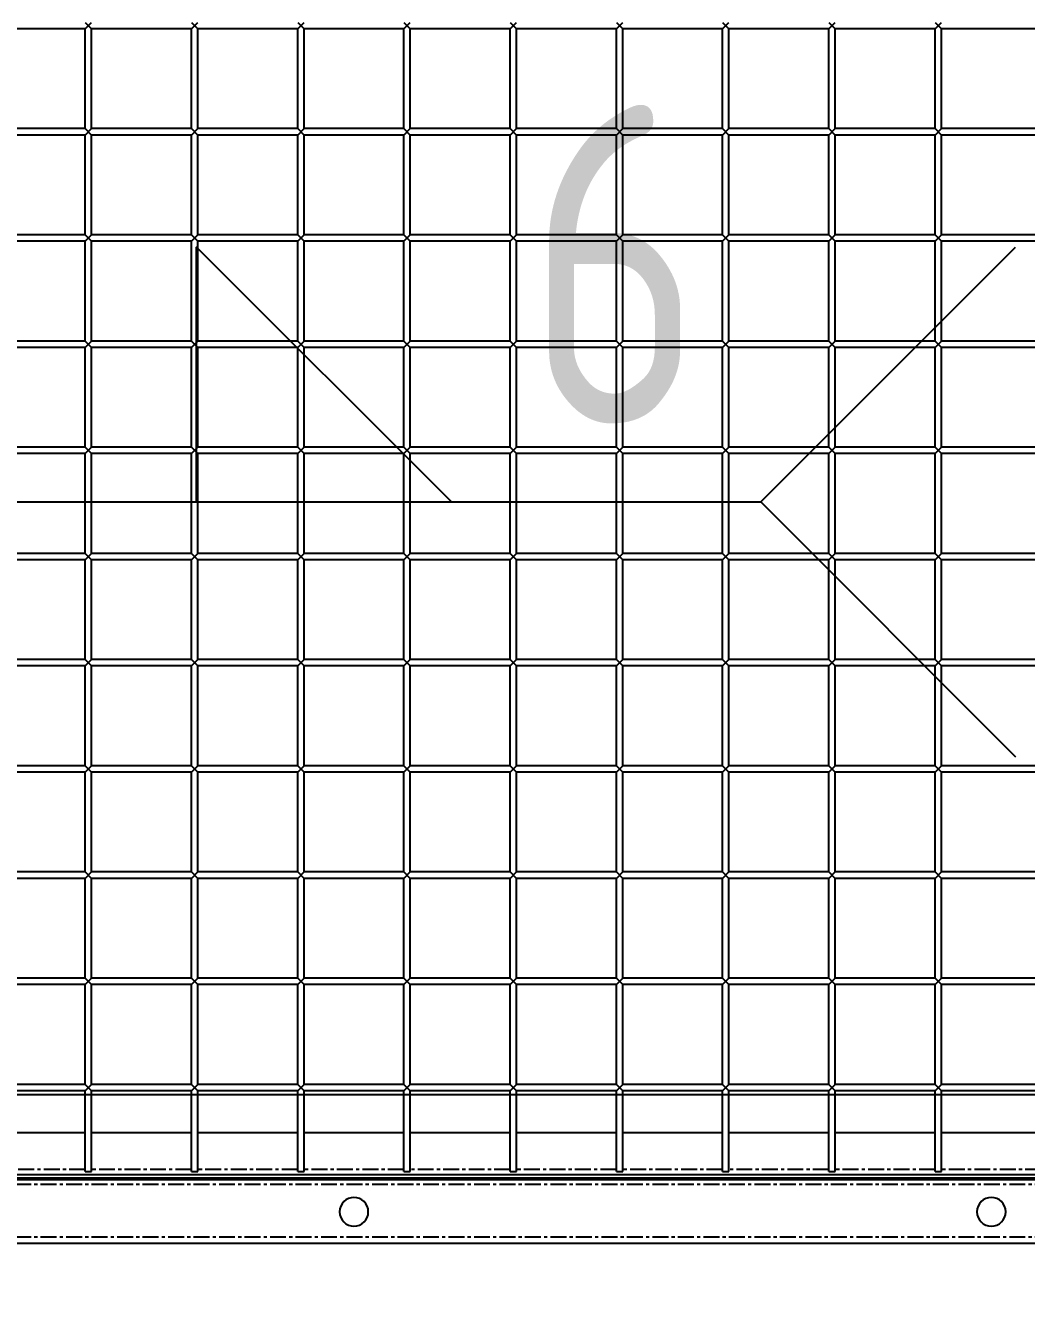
# Model space of a CAD drawing. Header units: millimetres. Extents: x -198529 to 244266, y -64 to 158464.
# Drawn here: x -169563 to -169092, y 96363 to 96967 of the extents above; entities that cross this region are included whole.
import ezdxf

# ---------------------------------------------------------------- set-up
doc = ezdxf.new("R2010")
doc.units = ezdxf.units.MM
doc.linetypes.add('CENTER', pattern=[12, 7.5, -1.5, 1.5, -1.5])
for name, color, linetype in [('0-DCC', 30, 'Continuous'), ('0-DCC-STRUC', 180, 'Continuous'), ('0-DCC-STRUC-T', 4, 'Continuous')]:
    doc.layers.add(name, color=color, linetype=linetype)
doc.styles.add('EDRI-COM', font='tssdeng.shx', dxfattribs={"width": 0.8, "bigfont": 'hztxt.shx'})

# ---------------------------------------------------------------- blocks, each defined once
blk = doc.blocks.new('DCC2850x1800(右)')
at = {"color": 0, "linetype": 'Continuous'}
for p, q in [((64892.5, -73903.48), (64889.5, -73906.48)), ((64892.5, -73906.48), (64889.5, -73903.48)), ((64942.5, -73903.48), (64939.5, -73906.48)), ((64942.5, -73906.48), (64939.5, -73903.48)), ((64992.5, -73903.48), (64989.5, -73906.48)), ((64992.5, -73906.48), (64989.5, -73903.48)), ((65042.5, -73903.48), (65039.5, -73906.48)), ((65042.5, -73906.48), (65039.5, -73903.48)), ((65092.5, -73903.48), (65089.5, -73906.48)), ((65092.5, -73906.48), (65089.5, -73903.48)), ((65142.5, -73903.48), (65139.5, -73906.48)), ((65142.5, -73906.48), (65139.5, -73903.48)), ((65192.5, -73903.48), (65189.5, -73906.48)), ((65192.5, -73906.48), (65189.5, -73903.48)), ((65242.5, -73903.48), (65239.5, -73906.48)), ((65242.5, -73906.48), (65239.5, -73903.48)), ((65292.5, -73903.48), (65289.5, -73906.48)), ((65292.5, -73906.48), (65289.5, -73903.48)), ((64842.5, -73906.48), (64889.5, -73906.48)), ((64889.5, -73953.48), (64889.5, -73906.48)), ((64892.5, -73953.48), (64892.5, -73906.48)), ((64892.5, -73906.48), (64939.5, -73906.48)), ((64939.5, -73953.48), (64939.5, -73906.48)), ((64942.5, -73953.48), (64942.5, -73906.48)), ((64942.5, -73906.48), (64989.5, -73906.48)), ((64989.5, -73953.48), (64989.5, -73906.48)), ((64992.5, -73953.48), (64992.5, -73906.48)), ((64992.5, -73906.48), (65039.5, -73906.48)), ((65039.5, -73953.48), (65039.5, -73906.48)), ((65042.5, -73953.48), (65042.5, -73906.48)), ((65042.5, -73906.48), (65089.5, -73906.48)), ((65089.5, -73953.48), (65089.5, -73906.48)), ((65092.5, -73953.48), (65092.5, -73906.48)), ((65092.5, -73906.48), (65139.5, -73906.48)), ((65139.5, -73953.48), (65139.5, -73906.48)), ((65142.5, -73953.48), (65142.5, -73906.48)), ((65142.5, -73906.48), (65189.5, -73906.48)), ((65189.5, -73953.48), (65189.5, -73906.48)), ((65192.5, -73953.48), (65192.5, -73906.48)), ((65192.5, -73906.48), (65239.5, -73906.48)), ((65239.5, -73953.48), (65239.5, -73906.48)), ((65242.5, -73953.48), (65242.5, -73906.48)), ((65242.5, -73906.48), (65289.5, -73906.48)), ((65289.5, -73953.48), (65289.5, -73906.48)), ((65292.5, -73953.48), (65292.5, -73906.48)), ((65292.5, -73906.48), (65339.5, -73906.48)), ((64842.5, -73953.48), (64889.5, -73953.48)), ((64842.5, -73956.48), (64889.5, -73956.48)), ((64892.5, -73953.48), (64889.5, -73956.48)), ((64892.5, -73956.48), (64889.5, -73953.48)), ((64889.5, -74003.48), (64889.5, -73956.48)), ((64892.5, -73953.48), (64939.5, -73953.48)), ((64892.5, -74003.48), (64892.5, -73956.48)), ((64892.5, -73956.48), (64939.5, -73956.48)), ((64942.5, -73953.48), (64939.5, -73956.48)), ((64942.5, -73956.48), (64939.5, -73953.48)), ((64939.5, -74003.48), (64939.5, -73956.48)), ((64942.5, -73953.48), (64989.5, -73953.48)), ((64942.5, -74003.48), (64942.5, -73956.48)), ((64942.5, -73956.48), (64989.5, -73956.48)), ((64992.5, -73953.48), (64989.5, -73956.48)), ((64992.5, -73956.48), (64989.5, -73953.48)), ((64989.5, -74003.48), (64989.5, -73956.48)), ((64992.5, -73953.48), (65039.5, -73953.48)), ((64992.5, -74003.48), (64992.5, -73956.48)), ((64992.5, -73956.48), (65039.5, -73956.48)), ((65042.5, -73953.48), (65039.5, -73956.48)), ((65042.5, -73956.48), (65039.5, -73953.48)), ((65039.5, -74003.48), (65039.5, -73956.48)), ((65042.5, -73953.48), (65089.5, -73953.48)), ((65042.5, -74003.48), (65042.5, -73956.48)), ((65042.5, -73956.48), (65089.5, -73956.48)), ((65092.5, -73953.48), (65089.5, -73956.48)), ((65092.5, -73956.48), (65089.5, -73953.48)), ((65089.5, -74003.48), (65089.5, -73956.48)), ((65092.5, -73953.48), (65139.5, -73953.48)), ((65092.5, -74003.48), (65092.5, -73956.48)), ((65092.5, -73956.48), (65139.5, -73956.48)), ((65142.5, -73953.48), (65139.5, -73956.48)), ((65142.5, -73956.48), (65139.5, -73953.48)), ((65139.5, -74003.48), (65139.5, -73956.48)), ((65142.5, -73953.48), (65189.5, -73953.48)), ((65142.5, -74003.48), (65142.5, -73956.48)), ((65142.5, -73956.48), (65189.5, -73956.48)), ((65192.5, -73953.48), (65189.5, -73956.48)), ((65192.5, -73956.48), (65189.5, -73953.48)), ((65189.5, -74003.48), (65189.5, -73956.48)), ((65192.5, -73953.48), (65239.5, -73953.48)), ((65192.5, -74003.48), (65192.5, -73956.48)), ((65192.5, -73956.48), (65239.5, -73956.48)), ((65242.5, -73953.48), (65239.5, -73956.48)), ((65242.5, -73956.48), (65239.5, -73953.48)), ((65239.5, -74003.48), (65239.5, -73956.48)), ((65242.5, -73953.48), (65289.5, -73953.48)), ((65242.5, -74003.48), (65242.5, -73956.48)), ((65242.5, -73956.48), (65289.5, -73956.48)), ((65292.5, -73953.48), (65289.5, -73956.48)), ((65292.5, -73956.48), (65289.5, -73953.48)), ((65289.5, -74003.48), (65289.5, -73956.48)), ((65292.5, -73953.48), (65339.5, -73953.48)), ((65292.5, -74003.48), (65292.5, -73956.48)), ((65292.5, -73956.48), (65339.5, -73956.48)), ((64842.5, -74003.48), (64889.5, -74003.48)), ((64842.5, -74006.48), (64889.5, -74006.48)), ((64892.5, -74003.48), (64889.5, -74006.48)), ((64892.5, -74006.48), (64889.5, -74003.48)), ((64889.5, -74053.48), (64889.5, -74006.48)), ((64892.5, -74003.48), (64939.5, -74003.48)), ((64892.5, -74053.48), (64892.5, -74006.48)), ((64892.5, -74006.48), (64939.5, -74006.48)), ((64942.5, -74003.48), (64939.5, -74006.48)), ((64942.5, -74006.48), (64939.5, -74003.48)), ((64939.5, -74053.48), (64939.5, -74006.48)), ((64942.5, -74003.48), (64989.5, -74003.48)), ((64942.5, -74053.48), (64942.5, -74006.48)), ((64942.5, -74006.48), (64989.5, -74006.48)), ((64992.5, -74003.48), (64989.5, -74006.48)), ((64992.5, -74006.48), (64989.5, -74003.48)), ((64989.5, -74053.48), (64989.5, -74006.48)), ((64992.5, -74003.48), (65039.5, -74003.48)), ((64992.5, -74053.48), (64992.5, -74006.48)), ((64992.5, -74006.48), (65039.5, -74006.48)), ((65042.5, -74003.48), (65039.5, -74006.48)), ((65042.5, -74006.48), (65039.5, -74003.48)), ((65039.5, -74053.48), (65039.5, -74006.48)), ((65042.5, -74003.48), (65089.5, -74003.48)), ((65042.5, -74053.48), (65042.5, -74006.48)), ((65042.5, -74006.48), (65089.5, -74006.48)), ((65092.5, -74003.48), (65089.5, -74006.48)), ((65092.5, -74006.48), (65089.5, -74003.48)), ((65089.5, -74053.48), (65089.5, -74006.48)), ((65092.5, -74003.48), (65139.5, -74003.48)), ((65092.5, -74053.48), (65092.5, -74006.48)), ((65092.5, -74006.48), (65139.5, -74006.48)), ((65142.5, -74003.48), (65139.5, -74006.48)), ((65142.5, -74006.48), (65139.5, -74003.48)), ((65139.5, -74053.48), (65139.5, -74006.48)), ((65142.5, -74003.48), (65189.5, -74003.48)), ((65142.5, -74053.48), (65142.5, -74006.48)), ((65142.5, -74006.48), (65189.5, -74006.48)), ((65192.5, -74003.48), (65189.5, -74006.48)), ((65192.5, -74006.48), (65189.5, -74003.48)), ((65189.5, -74053.48), (65189.5, -74006.48)), ((65192.5, -74003.48), (65239.5, -74003.48)), ((65192.5, -74053.48), (65192.5, -74006.48)), ((65192.5, -74006.48), (65239.5, -74006.48)), ((65242.5, -74003.48), (65239.5, -74006.48)), ((65242.5, -74006.48), (65239.5, -74003.48)), ((65239.5, -74053.48), (65239.5, -74006.48)), ((65242.5, -74003.48), (65289.5, -74003.48)), ((65242.5, -74053.48), (65242.5, -74006.48)), ((65242.5, -74006.48), (65289.5, -74006.48)), ((65292.5, -74003.48), (65289.5, -74006.48)), ((65292.5, -74006.48), (65289.5, -74003.48)), ((65289.5, -74053.48), (65289.5, -74006.48)), ((65292.5, -74003.48), (65339.5, -74003.48)), ((65292.5, -74053.48), (65292.5, -74006.48)), ((65292.5, -74006.48), (65339.5, -74006.48)), ((64842.5, -74053.48), (64889.5, -74053.48)), ((64892.5, -74053.48), (64889.5, -74056.48)), ((64892.5, -74056.48), (64889.5, -74053.48)), ((64892.5, -74053.48), (64939.5, -74053.48)), ((64942.5, -74053.48), (64939.5, -74056.48)), ((64942.5, -74056.48), (64939.5, -74053.48)), ((64942.5, -74053.48), (64989.5, -74053.48)), ((64992.5, -74053.48), (64989.5, -74056.48)), ((64992.5, -74056.48), (64989.5, -74053.48)), ((64992.5, -74053.48), (65039.5, -74053.48)), ((65042.5, -74053.48), (65039.5, -74056.48)), ((65042.5, -74056.48), (65039.5, -74053.48)), ((65042.5, -74053.48), (65089.5, -74053.48)), ((65092.5, -74053.48), (65089.5, -74056.48)), ((65092.5, -74056.48), (65089.5, -74053.48)), ((65092.5, -74053.48), (65139.5, -74053.48)), ((65142.5, -74053.48), (65139.5, -74056.48)), ((65142.5, -74056.48), (65139.5, -74053.48)), ((65142.5, -74053.48), (65189.5, -74053.48)), ((65192.5, -74053.48), (65189.5, -74056.48)), ((65192.5, -74056.48), (65189.5, -74053.48)), ((65192.5, -74053.48), (65239.5, -74053.48)), ((65242.5, -74053.48), (65239.5, -74056.48)), ((65242.5, -74056.48), (65239.5, -74053.48)), ((65242.5, -74053.48), (65289.5, -74053.48)), ((65292.5, -74053.48), (65289.5, -74056.48)), ((65292.5, -74056.48), (65289.5, -74053.48)), ((65292.5, -74053.48), (65339.5, -74053.48)), ((64842.5, -74056.48), (64889.5, -74056.48)), ((64889.5, -74103.48), (64889.5, -74056.48)), ((64892.5, -74103.48), (64892.5, -74056.48)), ((64892.5, -74056.48), (64939.5, -74056.48)), ((64939.5, -74103.48), (64939.5, -74056.48)), ((64942.5, -74103.48), (64942.5, -74056.48)), ((64942.5, -74056.48), (64989.5, -74056.48)), ((64989.5, -74103.48), (64989.5, -74056.48)), ((64992.5, -74103.48), (64992.5, -74056.48)), ((64992.5, -74056.48), (65039.5, -74056.48)), ((65039.5, -74103.48), (65039.5, -74056.48)), ((65042.5, -74103.48), (65042.5, -74056.48)), ((65042.5, -74056.48), (65089.5, -74056.48)), ((65089.5, -74103.48), (65089.5, -74056.48)), ((65092.5, -74103.48), (65092.5, -74056.48)), ((65092.5, -74056.48), (65139.5, -74056.48)), ((65139.5, -74103.48), (65139.5, -74056.48)), ((65142.5, -74103.48), (65142.5, -74056.48)), ((65142.5, -74056.48), (65189.5, -74056.48)), ((65189.5, -74103.48), (65189.5, -74056.48)), ((65192.5, -74103.48), (65192.5, -74056.48)), ((65192.5, -74056.48), (65239.5, -74056.48)), ((65239.5, -74103.48), (65239.5, -74056.48)), ((65242.5, -74103.48), (65242.5, -74056.48)), ((65242.5, -74056.48), (65289.5, -74056.48)), ((65289.5, -74103.48), (65289.5, -74056.48)), ((65292.5, -74103.48), (65292.5, -74056.48)), ((65292.5, -74056.48), (65339.5, -74056.48)), ((64842.5, -74103.48), (64889.5, -74103.48)), ((64892.5, -74103.48), (64889.5, -74106.48)), ((64892.5, -74106.48), (64889.5, -74103.48)), ((64892.5, -74103.48), (64939.5, -74103.48)), ((64942.5, -74103.48), (64939.5, -74106.48)), ((64942.5, -74106.48), (64939.5, -74103.48)), ((64942.5, -74103.48), (64989.5, -74103.48)), ((64992.5, -74103.48), (64989.5, -74106.48)), ((64992.5, -74106.48), (64989.5, -74103.48)), ((64992.5, -74103.48), (65039.5, -74103.48)), ((65042.5, -74103.48), (65039.5, -74106.48)), ((65042.5, -74106.48), (65039.5, -74103.48)), ((65042.5, -74103.48), (65089.5, -74103.48)), ((65092.5, -74103.48), (65089.5, -74106.48)), ((65092.5, -74106.48), (65089.5, -74103.48)), ((65092.5, -74103.48), (65139.5, -74103.48)), ((65142.5, -74103.48), (65139.5, -74106.48)), ((65142.5, -74106.48), (65139.5, -74103.48)), ((65142.5, -74103.48), (65189.5, -74103.48)), ((65192.5, -74103.48), (65189.5, -74106.48)), ((65192.5, -74106.48), (65189.5, -74103.48)), ((65192.5, -74103.48), (65239.5, -74103.48)), ((65242.5, -74103.48), (65239.5, -74106.48)), ((65242.5, -74106.48), (65239.5, -74103.48)), ((65242.5, -74103.48), (65289.5, -74103.48)), ((65292.5, -74103.48), (65289.5, -74106.48)), ((65292.5, -74106.48), (65289.5, -74103.48)), ((65292.5, -74103.48), (65339.5, -74103.48)), ((64842.5, -74106.48), (64889.5, -74106.48)), ((64889.5, -74153.48), (64889.5, -74106.48)), ((64892.5, -74153.48), (64892.5, -74106.48)), ((64892.5, -74106.48), (64939.5, -74106.48)), ((64939.5, -74153.48), (64939.5, -74106.48)), ((64942.5, -74153.48), (64942.5, -74106.48)), ((64942.5, -74106.48), (64989.5, -74106.48)), ((64989.5, -74153.48), (64989.5, -74106.48)), ((64992.5, -74153.48), (64992.5, -74106.48)), ((64992.5, -74106.48), (65039.5, -74106.48)), ((65039.5, -74153.48), (65039.5, -74106.48)), ((65042.5, -74153.48), (65042.5, -74106.48)), ((65042.5, -74106.48), (65089.5, -74106.48)), ((65089.5, -74153.48), (65089.5, -74106.48)), ((65092.5, -74153.48), (65092.5, -74106.48)), ((65092.5, -74106.48), (65139.5, -74106.48)), ((65139.5, -74153.48), (65139.5, -74106.48)), ((65142.5, -74153.48), (65142.5, -74106.48)), ((65142.5, -74106.48), (65189.5, -74106.48)), ((65189.5, -74153.48), (65189.5, -74106.48)), ((65192.5, -74153.48), (65192.5, -74106.48)), ((65192.5, -74106.48), (65239.5, -74106.48)), ((65239.5, -74153.48), (65239.5, -74106.48)), ((65242.5, -74153.48), (65242.5, -74106.48)), ((65242.5, -74106.48), (65289.5, -74106.48)), ((65289.5, -74153.48), (65289.5, -74106.48)), ((65292.5, -74153.48), (65292.5, -74106.48)), ((65292.5, -74106.48), (65339.5, -74106.48)), ((64842.5, -74153.48), (64889.5, -74153.48)), ((64842.5, -74156.48), (64889.5, -74156.48)), ((64892.5, -74153.48), (64889.5, -74156.48)), ((64892.5, -74156.48), (64889.5, -74153.48)), ((64889.5, -74203.48), (64889.5, -74156.48)), ((64892.5, -74153.48), (64939.5, -74153.48)), ((64892.5, -74203.48), (64892.5, -74156.48)), ((64892.5, -74156.48), (64939.5, -74156.48)), ((64942.5, -74153.48), (64939.5, -74156.48)), ((64942.5, -74156.48), (64939.5, -74153.48)), ((64939.5, -74203.48), (64939.5, -74156.48)), ((64942.5, -74153.48), (64989.5, -74153.48)), ((64942.5, -74203.48), (64942.5, -74156.48)), ((64942.5, -74156.48), (64989.5, -74156.48)), ((64992.5, -74153.48), (64989.5, -74156.48)), ((64992.5, -74156.48), (64989.5, -74153.48)), ((64989.5, -74203.48), (64989.5, -74156.48)), ((64992.5, -74153.48), (65039.5, -74153.48)), ((64992.5, -74203.48), (64992.5, -74156.48)), ((64992.5, -74156.48), (65039.5, -74156.48)), ((65042.5, -74153.48), (65039.5, -74156.48)), ((65042.5, -74156.48), (65039.5, -74153.48)), ((65039.5, -74203.48), (65039.5, -74156.48)), ((65042.5, -74153.48), (65089.5, -74153.48)), ((65042.5, -74203.48), (65042.5, -74156.48)), ((65042.5, -74156.48), (65089.5, -74156.48)), ((65092.5, -74153.48), (65089.5, -74156.48)), ((65092.5, -74156.48), (65089.5, -74153.48)), ((65089.5, -74203.48), (65089.5, -74156.48)), ((65092.5, -74153.48), (65139.5, -74153.48)), ((65092.5, -74203.48), (65092.5, -74156.48)), ((65092.5, -74156.48), (65139.5, -74156.48)), ((65142.5, -74153.48), (65139.5, -74156.48)), ((65142.5, -74156.48), (65139.5, -74153.48)), ((65139.5, -74203.48), (65139.5, -74156.48)), ((65142.5, -74153.48), (65189.5, -74153.48)), ((65142.5, -74203.48), (65142.5, -74156.48)), ((65142.5, -74156.48), (65189.5, -74156.48)), ((65192.5, -74153.48), (65189.5, -74156.48)), ((65192.5, -74156.48), (65189.5, -74153.48)), ((65189.5, -74203.48), (65189.5, -74156.48)), ((65192.5, -74153.48), (65239.5, -74153.48)), ((65192.5, -74203.48), (65192.5, -74156.48)), ((65192.5, -74156.48), (65239.5, -74156.48)), ((65242.5, -74153.48), (65239.5, -74156.48)), ((65242.5, -74156.48), (65239.5, -74153.48)), ((65239.5, -74203.48), (65239.5, -74156.48)), ((65242.5, -74153.48), (65289.5, -74153.48)), ((65242.5, -74203.48), (65242.5, -74156.48)), ((65242.5, -74156.48), (65289.5, -74156.48)), ((65292.5, -74153.48), (65289.5, -74156.48)), ((65292.5, -74156.48), (65289.5, -74153.48)), ((65289.5, -74203.48), (65289.5, -74156.48)), ((65292.5, -74153.48), (65339.5, -74153.48)), ((65292.5, -74203.48), (65292.5, -74156.48)), ((65292.5, -74156.48), (65339.5, -74156.48)), ((64842.5, -74203.48), (64889.5, -74203.48)), ((64892.5, -74203.48), (64889.5, -74206.48)), ((64892.5, -74206.48), (64889.5, -74203.48)), ((64892.5, -74203.48), (64939.5, -74203.48)), ((64942.5, -74203.48), (64939.5, -74206.48)), ((64942.5, -74206.48), (64939.5, -74203.48)), ((64942.5, -74203.48), (64989.5, -74203.48)), ((64992.5, -74203.48), (64989.5, -74206.48)), ((64992.5, -74206.48), (64989.5, -74203.48)), ((64992.5, -74203.48), (65039.5, -74203.48)), ((65042.5, -74203.48), (65039.5, -74206.48)), ((65042.5, -74206.48), (65039.5, -74203.48)), ((65042.5, -74203.48), (65089.5, -74203.48)), ((65092.5, -74203.48), (65089.5, -74206.48)), ((65092.5, -74206.48), (65089.5, -74203.48)), ((65092.5, -74203.48), (65139.5, -74203.48)), ((65142.5, -74203.48), (65139.5, -74206.48)), ((65142.5, -74206.48), (65139.5, -74203.48)), ((65142.5, -74203.48), (65189.5, -74203.48)), ((65192.5, -74203.48), (65189.5, -74206.48)), ((65192.5, -74206.48), (65189.5, -74203.48)), ((65192.5, -74203.48), (65239.5, -74203.48)), ((65242.5, -74203.48), (65239.5, -74206.48)), ((65242.5, -74206.48), (65239.5, -74203.48)), ((65242.5, -74203.48), (65289.5, -74203.48)), ((65292.5, -74203.48), (65289.5, -74206.48)), ((65292.5, -74206.48), (65289.5, -74203.48)), ((65292.5, -74203.48), (65339.5, -74203.48)), ((64842.5, -74206.48), (64889.5, -74206.48)), ((64889.5, -74253.48), (64889.5, -74206.48)), ((64892.5, -74253.48), (64892.5, -74206.48)), ((64892.5, -74206.48), (64939.5, -74206.48)), ((64939.5, -74253.48), (64939.5, -74206.48)), ((64942.5, -74253.48), (64942.5, -74206.48)), ((64942.5, -74206.48), (64989.5, -74206.48)), ((64989.5, -74253.48), (64989.5, -74206.48)), ((64992.5, -74253.48), (64992.5, -74206.48)), ((64992.5, -74206.48), (65039.5, -74206.48)), ((65039.5, -74253.48), (65039.5, -74206.48)), ((65042.5, -74253.48), (65042.5, -74206.48)), ((65042.5, -74206.48), (65089.5, -74206.48)), ((65089.5, -74253.48), (65089.5, -74206.48)), ((65092.5, -74253.48), (65092.5, -74206.48)), ((65092.5, -74206.48), (65139.5, -74206.48)), ((65139.5, -74253.48), (65139.5, -74206.48)), ((65142.5, -74253.48), (65142.5, -74206.48)), ((65142.5, -74206.48), (65189.5, -74206.48)), ((65189.5, -74253.48), (65189.5, -74206.48)), ((65192.5, -74253.48), (65192.5, -74206.48)), ((65192.5, -74206.48), (65239.5, -74206.48)), ((65239.5, -74253.48), (65239.5, -74206.48)), ((65242.5, -74253.48), (65242.5, -74206.48)), ((65242.5, -74206.48), (65289.5, -74206.48)), ((65289.5, -74253.48), (65289.5, -74206.48)), ((65292.5, -74253.48), (65292.5, -74206.48)), ((65292.5, -74206.48), (65339.5, -74206.48)), ((64842.5, -74253.48), (64889.5, -74253.48)), ((64892.5, -74253.48), (64889.5, -74256.48)), ((64892.5, -74256.48), (64889.5, -74253.48)), ((64892.5, -74253.48), (64939.5, -74253.48)), ((64942.5, -74253.48), (64939.5, -74256.48)), ((64942.5, -74256.48), (64939.5, -74253.48)), ((64942.5, -74253.48), (64989.5, -74253.48)), ((64992.5, -74253.48), (64989.5, -74256.48)), ((64992.5, -74256.48), (64989.5, -74253.48)), ((64992.5, -74253.48), (65039.5, -74253.48)), ((65042.5, -74253.48), (65039.5, -74256.48)), ((65042.5, -74256.48), (65039.5, -74253.48)), ((65042.5, -74253.48), (65089.5, -74253.48)), ((65092.5, -74253.48), (65089.5, -74256.48)), ((65092.5, -74256.48), (65089.5, -74253.48)), ((65092.5, -74253.48), (65139.5, -74253.48)), ((65142.5, -74253.48), (65139.5, -74256.48)), ((65142.5, -74256.48), (65139.5, -74253.48)), ((65142.5, -74253.48), (65189.5, -74253.48)), ((65192.5, -74253.48), (65189.5, -74256.48)), ((65192.5, -74256.48), (65189.5, -74253.48)), ((65192.5, -74253.48), (65239.5, -74253.48)), ((65242.5, -74253.48), (65239.5, -74256.48)), ((65242.5, -74256.48), (65239.5, -74253.48)), ((65242.5, -74253.48), (65289.5, -74253.48)), ((65292.5, -74253.48), (65289.5, -74256.48)), ((65292.5, -74256.48), (65289.5, -74253.48)), ((65292.5, -74253.48), (65339.5, -74253.48)), ((64842.5, -74256.48), (64889.5, -74256.48)), ((64889.5, -74303.48), (64889.5, -74256.48)), ((64892.5, -74303.48), (64892.5, -74256.48)), ((64892.5, -74256.48), (64939.5, -74256.48)), ((64939.5, -74303.48), (64939.5, -74256.48)), ((64942.5, -74303.48), (64942.5, -74256.48)), ((64942.5, -74256.48), (64989.5, -74256.48)), ((64989.5, -74303.48), (64989.5, -74256.48)), ((64992.5, -74303.48), (64992.5, -74256.48)), ((64992.5, -74256.48), (65039.5, -74256.48)), ((65039.5, -74303.48), (65039.5, -74256.48)), ((65042.5, -74303.48), (65042.5, -74256.48)), ((65042.5, -74256.48), (65089.5, -74256.48)), ((65089.5, -74303.48), (65089.5, -74256.48)), ((65092.5, -74303.48), (65092.5, -74256.48)), ((65092.5, -74256.48), (65139.5, -74256.48)), ((65139.5, -74303.48), (65139.5, -74256.48)), ((65142.5, -74303.48), (65142.5, -74256.48)), ((65142.5, -74256.48), (65189.5, -74256.48)), ((65189.5, -74303.48), (65189.5, -74256.48)), ((65192.5, -74303.48), (65192.5, -74256.48)), ((65192.5, -74256.48), (65239.5, -74256.48)), ((65239.5, -74303.48), (65239.5, -74256.48)), ((65242.5, -74303.48), (65242.5, -74256.48)), ((65242.5, -74256.48), (65289.5, -74256.48)), ((65289.5, -74303.48), (65289.5, -74256.48)), ((65292.5, -74303.48), (65292.5, -74256.48)), ((65292.5, -74256.48), (65339.5, -74256.48)), ((64842.5, -74303.48), (64889.5, -74303.48)), ((64842.5, -74306.48), (64889.5, -74306.48)), ((64892.5, -74303.48), (64889.5, -74306.48)), ((64892.5, -74306.48), (64889.5, -74303.48)), ((64889.5, -74353.48), (64889.5, -74306.48)), ((64892.5, -74303.48), (64939.5, -74303.48)), ((64892.5, -74306.48), (64939.5, -74306.48)), ((64892.5, -74353.48), (64892.5, -74306.48)), ((64942.5, -74303.48), (64939.5, -74306.48)), ((64942.5, -74306.48), (64939.5, -74303.48)), ((64939.5, -74353.48), (64939.5, -74306.48)), ((64942.5, -74303.48), (64989.5, -74303.48)), ((64942.5, -74306.48), (64989.5, -74306.48)), ((64942.5, -74353.48), (64942.5, -74306.48)), ((64992.5, -74303.48), (64989.5, -74306.48)), ((64992.5, -74306.48), (64989.5, -74303.48)), ((64989.5, -74353.48), (64989.5, -74306.48)), ((64992.5, -74303.48), (65039.5, -74303.48)), ((64992.5, -74353.48), (64992.5, -74306.48)), ((64992.5, -74306.48), (65039.5, -74306.48)), ((65042.5, -74303.48), (65039.5, -74306.48)), ((65042.5, -74306.48), (65039.5, -74303.48)), ((65039.5, -74353.48), (65039.5, -74306.48)), ((65042.5, -74303.48), (65089.5, -74303.48)), ((65042.5, -74353.48), (65042.5, -74306.48)), ((65042.5, -74306.48), (65089.5, -74306.48)), ((65092.5, -74303.48), (65089.5, -74306.48)), ((65092.5, -74306.48), (65089.5, -74303.48)), ((65089.5, -74353.48), (65089.5, -74306.48)), ((65092.5, -74303.48), (65139.5, -74303.48)), ((65092.5, -74353.48), (65092.5, -74306.48)), ((65092.5, -74306.48), (65139.5, -74306.48)), ((65142.5, -74303.48), (65139.5, -74306.48)), ((65142.5, -74306.48), (65139.5, -74303.48)), ((65139.5, -74353.48), (65139.5, -74306.48)), ((65142.5, -74303.48), (65189.5, -74303.48)), ((65142.5, -74353.48), (65142.5, -74306.48)), ((65142.5, -74306.48), (65189.5, -74306.48)), ((65192.5, -74303.48), (65189.5, -74306.48)), ((65192.5, -74306.48), (65189.5, -74303.48)), ((65189.5, -74353.48), (65189.5, -74306.48)), ((65192.5, -74303.48), (65239.5, -74303.48)), ((65192.5, -74353.48), (65192.5, -74306.48)), ((65192.5, -74306.48), (65239.5, -74306.48)), ((65242.5, -74303.48), (65239.5, -74306.48)), ((65242.5, -74306.48), (65239.5, -74303.48)), ((65239.5, -74353.48), (65239.5, -74306.48)), ((65242.5, -74303.48), (65289.5, -74303.48)), ((65242.5, -74353.48), (65242.5, -74306.48)), ((65242.5, -74306.48), (65289.5, -74306.48)), ((65292.5, -74303.48), (65289.5, -74306.48)), ((65292.5, -74306.48), (65289.5, -74303.48)), ((65289.5, -74353.48), (65289.5, -74306.48)), ((65292.5, -74303.48), (65339.5, -74303.48)), ((65292.5, -74353.48), (65292.5, -74306.48)), ((65292.5, -74306.48), (65339.5, -74306.48)), ((64842.5, -74353.48), (64889.5, -74353.48)), ((64842.5, -74356.48), (64889.5, -74356.48)), ((64892.5, -74353.48), (64889.5, -74356.48)), ((64892.5, -74356.48), (64889.5, -74353.48)), ((64889.5, -74403.48), (64889.5, -74356.48)), ((64892.5, -74353.48), (64939.5, -74353.48)), ((64892.5, -74356.48), (64939.5, -74356.48)), ((64892.5, -74403.48), (64892.5, -74356.48)), ((64942.5, -74353.48), (64939.5, -74356.48)), ((64942.5, -74356.48), (64939.5, -74353.48)), ((64939.5, -74403.48), (64939.5, -74356.48)), ((64942.5, -74353.48), (64989.5, -74353.48)), ((64942.5, -74356.48), (64989.5, -74356.48)), ((64942.5, -74403.48), (64942.5, -74356.48)), ((64992.5, -74353.48), (64989.5, -74356.48)), ((64992.5, -74356.48), (64989.5, -74353.48)), ((64989.5, -74403.48), (64989.5, -74356.48)), ((64992.5, -74353.48), (65039.5, -74353.48)), ((64992.5, -74403.48), (64992.5, -74356.48)), ((64992.5, -74356.48), (65039.5, -74356.48)), ((65042.5, -74353.48), (65039.5, -74356.48)), ((65042.5, -74356.48), (65039.5, -74353.48)), ((65039.5, -74403.48), (65039.5, -74356.48)), ((65042.5, -74353.48), (65089.5, -74353.48)), ((65042.5, -74403.48), (65042.5, -74356.48)), ((65042.5, -74356.48), (65089.5, -74356.48)), ((65092.5, -74353.48), (65089.5, -74356.48)), ((65092.5, -74356.48), (65089.5, -74353.48)), ((65089.5, -74403.48), (65089.5, -74356.48)), ((65092.5, -74353.48), (65139.5, -74353.48)), ((65092.5, -74403.48), (65092.5, -74356.48)), ((65092.5, -74356.48), (65139.5, -74356.48)), ((65142.5, -74353.48), (65139.5, -74356.48)), ((65142.5, -74356.48), (65139.5, -74353.48)), ((65139.5, -74403.48), (65139.5, -74356.48)), ((65142.5, -74353.48), (65189.5, -74353.48)), ((65142.5, -74403.48), (65142.5, -74356.48)), ((65142.5, -74356.48), (65189.5, -74356.48)), ((65192.5, -74353.48), (65189.5, -74356.48)), ((65192.5, -74356.48), (65189.5, -74353.48)), ((65189.5, -74403.48), (65189.5, -74356.48)), ((65192.5, -74353.48), (65239.5, -74353.48)), ((65192.5, -74403.48), (65192.5, -74356.48)), ((65192.5, -74356.48), (65239.5, -74356.48)), ((65242.5, -74353.48), (65239.5, -74356.48)), ((65242.5, -74356.48), (65239.5, -74353.48)), ((65239.5, -74403.48), (65239.5, -74356.48)), ((65242.5, -74353.48), (65289.5, -74353.48)), ((65242.5, -74403.48), (65242.5, -74356.48)), ((65242.5, -74356.48), (65289.5, -74356.48)), ((65292.5, -74353.48), (65289.5, -74356.48)), ((65292.5, -74356.48), (65289.5, -74353.48)), ((65289.5, -74403.48), (65289.5, -74356.48)), ((65292.5, -74353.48), (65339.5, -74353.48)), ((65292.5, -74403.48), (65292.5, -74356.48)), ((65292.5, -74356.48), (65339.5, -74356.48)), ((64842.5, -74403.48), (64889.5, -74403.48)), ((64892.5, -74403.48), (64889.5, -74406.48)), ((64892.5, -74406.48), (64889.5, -74403.48)), ((64892.5, -74403.48), (64939.5, -74403.48)), ((64942.5, -74403.48), (64939.5, -74406.48)), ((64942.5, -74406.48), (64939.5, -74403.48)), ((64942.5, -74403.48), (64989.5, -74403.48)), ((64992.5, -74403.48), (64989.5, -74406.48)), ((64992.5, -74406.48), (64989.5, -74403.48)), ((64992.5, -74403.48), (65039.5, -74403.48)), ((65042.5, -74403.48), (65039.5, -74406.48)), ((65042.5, -74406.48), (65039.5, -74403.48)), ((65042.5, -74403.48), (65089.5, -74403.48)), ((65092.5, -74403.48), (65089.5, -74406.48)), ((65092.5, -74406.48), (65089.5, -74403.48)), ((65092.5, -74403.48), (65139.5, -74403.48)), ((65142.5, -74403.48), (65139.5, -74406.48)), ((65142.5, -74406.48), (65139.5, -74403.48)), ((65142.5, -74403.48), (65189.5, -74403.48)), ((65192.5, -74403.48), (65189.5, -74406.48)), ((65192.5, -74406.48), (65189.5, -74403.48)), ((65192.5, -74403.48), (65239.5, -74403.48)), ((65242.5, -74403.48), (65239.5, -74406.48)), ((65242.5, -74406.48), (65239.5, -74403.48)), ((65242.5, -74403.48), (65289.5, -74403.48)), ((65292.5, -74403.48), (65289.5, -74406.48)), ((65292.5, -74406.48), (65289.5, -74403.48)), ((65292.5, -74403.48), (65339.5, -74403.48)), ((64842.5, -74406.48), (64889.5, -74406.48)), ((64889.5, -74444.58), (64889.5, -74406.48)), ((64892.5, -74406.48), (64939.5, -74406.48)), ((64892.5, -74444.58), (64892.5, -74406.48)), ((64939.5, -74444.58), (64939.5, -74406.48)), ((64942.5, -74406.48), (64989.5, -74406.48)), ((64942.5, -74444.58), (64942.5, -74406.48)), ((64989.5, -74444.58), (64989.5, -74406.48)), ((64992.5, -74444.58), (64992.5, -74406.48)), ((64992.5, -74406.48), (65039.5, -74406.48)), ((65039.5, -74444.58), (65039.5, -74406.48)), ((65042.5, -74444.58), (65042.5, -74406.48)), ((65042.5, -74406.48), (65089.5, -74406.48)), ((65089.5, -74444.58), (65089.5, -74406.48)), ((65092.5, -74444.58), (65092.5, -74406.48)), ((65092.5, -74406.48), (65139.5, -74406.48)), ((65139.5, -74444.58), (65139.5, -74406.48)), ((65142.5, -74444.58), (65142.5, -74406.48)), ((65142.5, -74406.48), (65189.5, -74406.48)), ((65189.5, -74444.58), (65189.5, -74406.48)), ((65192.5, -74444.58), (65192.5, -74406.48)), ((65192.5, -74406.48), (65239.5, -74406.48)), ((65239.5, -74444.58), (65239.5, -74406.48)), ((65242.5, -74444.58), (65242.5, -74406.48)), ((65242.5, -74406.48), (65289.5, -74406.48)), ((65289.5, -74444.58), (65289.5, -74406.48)), ((65292.5, -74444.58), (65292.5, -74406.48)), ((65292.5, -74406.48), (65339.5, -74406.48)), ((64889.5, -74426.08), (64842.5, -74426.08)), ((64939.5, -74426.08), (64892.5, -74426.08)), ((64989.5, -74426.08), (64942.5, -74426.08)), ((65039.5, -74426.08), (64992.5, -74426.08)), ((65089.5, -74426.08), (65042.5, -74426.08)), ((65139.5, -74426.08), (65092.5, -74426.08)), ((65189.5, -74426.08), (65142.5, -74426.08)), ((65239.5, -74426.08), (65192.5, -74426.08)), ((65289.5, -74426.08), (65242.5, -74426.08)), ((65339.5, -74426.08), (65292.5, -74426.08)), ((62966, -74446.08), (65616, -74446.08)), ((62966, -74447.58), (65613, -74447.58)), ((64892.5, -74444.58), (64889.5, -74444.58)), ((64942.5, -74444.58), (64939.5, -74444.58)), ((64992.5, -74444.58), (64989.5, -74444.58)), ((65042.5, -74444.58), (65039.5, -74444.58)), ((65092.5, -74444.58), (65089.5, -74444.58)), ((65142.5, -74444.58), (65139.5, -74444.58)), ((65192.5, -74444.58), (65189.5, -74444.58)), ((65242.5, -74444.58), (65239.5, -74444.58)), ((65292.5, -74444.58), (65289.5, -74444.58)), ((62966, -74478.48), (65614.5, -74478.48))]:
    blk.add_line(p, q, dxfattribs=at)
at = {"color": 0, "linetype": 'CENTER'}
for p, q in [((64842.5, -74443.58), (64889.5, -74443.58)), ((64892.5, -74443.58), (64939.5, -74443.58)), ((64942.5, -74443.58), (64989.5, -74443.58)), ((64992.5, -74443.58), (65039.5, -74443.58)), ((65042.5, -74443.58), (65089.5, -74443.58)), ((65092.5, -74443.58), (65139.5, -74443.58)), ((65142.5, -74443.58), (65189.5, -74443.58)), ((65192.5, -74443.58), (65239.5, -74443.58)), ((65242.5, -74443.58), (65289.5, -74443.58)), ((65292.5, -74443.58), (65339.5, -74443.58)), ((62966, -74450.58), (65614.5, -74450.58)), ((62966, -74475.48), (65614.5, -74475.48))]:
    blk.add_line(p, q, dxfattribs=at)
at = {"color": 0, "linetype": 'Continuous'}
for centre in [(64866, -74463.48), (65166, -74463.48)]:
    blk.add_circle(centre, 6.75, dxfattribs=at)

msp = doc.modelspace()

# ---------------------------------------------------------------- linework, layer by layer
at = {"layer": '0-DCC-STRUC'}
for points in [[(-169945.77, 96263.01), (-167070.62, 96263.02), (-167070.62, 96463.02), (-169945.77, 96463.01)], [(-169945.77, 96303.01), (-167070.62, 96303.02), (-167070.62, 96423.02), (-169945.77, 96423.01)]]:
    msp.add_lwpolyline(points, close=True, dxfattribs=at)
at = {"layer": '0-DCC-STRUC-T'}
msp.add_line((-169643.34, 96742.22), (-169217.34, 96742.22), dxfattribs=at)
for points in [[(-169482.87, 96742.22), (-169482.87, 96862.22), (-169362.87, 96742.22)], [(-169217.34, 96742.22), (-169097.34, 96862.22)], [(-169217.34, 96742.22), (-169097.34, 96622.22)]]:
    msp.add_lwpolyline(points, dxfattribs=at)

# ---------------------------------------------------------------- block references
at = {"layer": '0-DCC', "xscale": -1}
msp.add_blockref('DCC2850x1800(右)', (-104242.77, 170871.49), dxfattribs=at)

# ---------------------------------------------------------------- texts
at = {"layer": '0-DCC-STRUC-T', "style": 'EDRI-COM', "width": 0.8}
msp.add_text('6', height=150, dxfattribs=at).set_placement((-169327.56, 96779.22))

doc.saveas('drawing.dxf')
